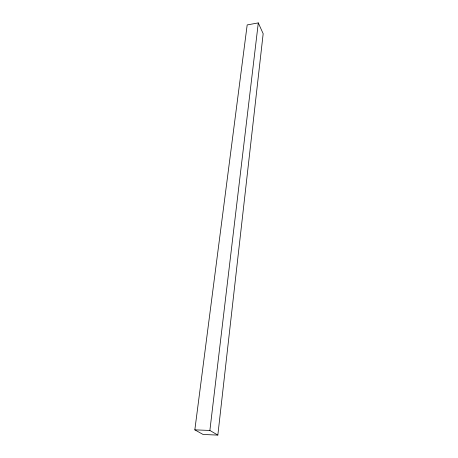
<?xml version="1.0" encoding="UTF-8"?>
<svg xmlns="http://www.w3.org/2000/svg" width="458" height="458" viewBox="0 0 458 458"><rect width="100%" height="100%" fill="white"/><g stroke="black" fill="none" stroke-linecap="round" stroke-linejoin="round"><path stroke-width="0.69" d="M217.842 435.1L263.167 33.697L258.295 22.9L247.177 24.927L194.833 429.856L203.1 434.476L217.842 435.1L209.879 430.451L194.833 429.856M209.879 430.451L258.295 22.9"/></g></svg>
